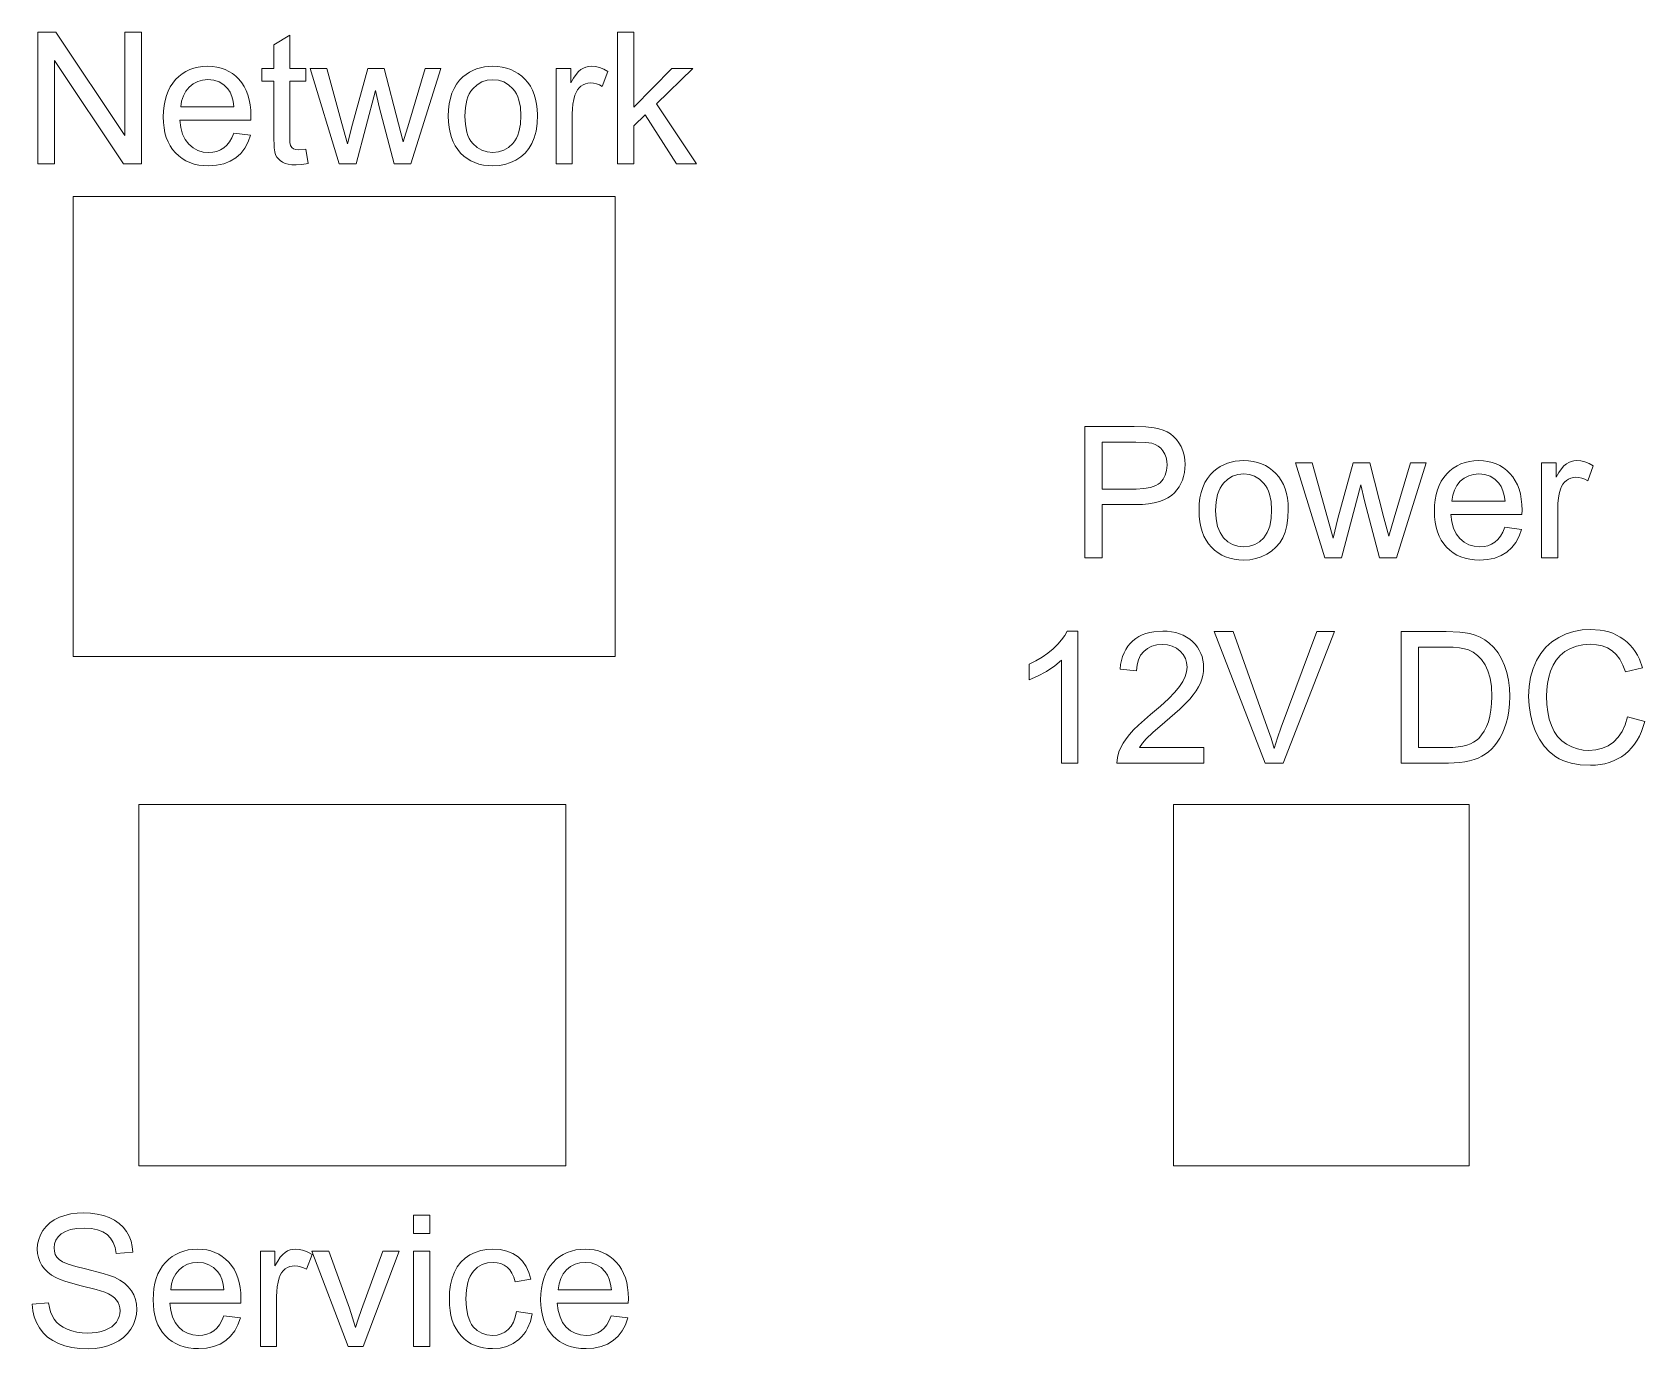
# Model space of a CAD drawing. Header units: millimetres. Extents: x 7.3 to 56.3, y 4.9 to 45.
import ezdxf

# ---------------------------------------------------------------- set-up
doc = ezdxf.new("R2010")
doc.units = ezdxf.units.MM
doc.header["$LTSCALE"] = 10
doc.layers.add('PortHoles', color=1, linetype='CONTINUOUS', lineweight=0)
doc.layers.add('PortLabels', color=7, linetype='CONTINUOUS', lineweight=0)

msp = doc.modelspace()

# ---------------------------------------------------------------- linework, layer by layer
at = {"layer": 'PortHoles', "linetype": 'CONTINUOUS'}
for p, q in [((8.5, 26), (8.5, 40)), ((8.5, 40), (25, 40)), ((25, 40), (25, 26)), ((8.5, 26), (25, 26)), ((10.5, 10.5), (10.5, 21.5)), ((10.5, 21.5), (23.5, 21.5)), ((23.5, 10.5), (23.5, 21.5)), ((42, 10.5), (42, 21.5)), ((42, 21.5), (51, 21.5)), ((51, 10.5), (51, 21.5)), ((10.5, 10.5), (23.5, 10.5)), ((42, 10.5), (51, 10.5))]:
    msp.add_line(p, q, dxfattribs=at)
at = {"layer": 'PortLabels', "linetype": 'CONTINUOUS'}
for points in [[(7.426, 41), (7.426, 45), (7.969, 45), (10.07, 41.859), (10.07, 45), (10.577, 45), (10.577, 41), (10.034, 41), (7.933, 44.143), (7.933, 41), (7.426, 41)], [(15.584, 41.439), (15.655, 41.005), (15.458, 40.973), (15.284, 40.962), (15.158, 40.967), (15.046, 40.983), (14.95, 41.009), (14.869, 41.046), (14.801, 41.092), (14.744, 41.144), (14.697, 41.203), (14.662, 41.269), (14.635, 41.357), (14.617, 41.483), (14.602, 41.849), (14.602, 43.516), (14.241, 43.516), (14.241, 43.898), (14.602, 43.898), (14.602, 44.615), (15.09, 44.91), (15.09, 43.898), (15.584, 43.898), (15.584, 43.516), (15.09, 43.516), (15.09, 41.821), (15.097, 41.649), (15.116, 41.551), (15.15, 41.497), (15.201, 41.456), (15.272, 41.429), (15.368, 41.42), (15.584, 41.439)], [(25.071, 41), (25.071, 45), (25.562, 45), (25.562, 42.719), (26.724, 43.898), (27.36, 43.898), (26.252, 42.823), (27.472, 41), (26.866, 41), (25.909, 42.482), (25.562, 42.149), (25.562, 41), (25.071, 41)], [(13.387, 41.933), (13.895, 41.87), (13.822, 41.66), (13.724, 41.475), (13.6, 41.315), (13.45, 41.18), (13.277, 41.073), (13.08, 40.996), (12.862, 40.95), (12.621, 40.935), (12.466, 40.941), (12.319, 40.959), (12.181, 40.99), (12.051, 41.032), (11.929, 41.087), (11.815, 41.155), (11.71, 41.234), (11.613, 41.326), (11.525, 41.429), (11.45, 41.542), (11.386, 41.664), (11.333, 41.796), (11.292, 41.939), (11.263, 42.091), (11.246, 42.253), (11.24, 42.424), (11.246, 42.602), (11.264, 42.769), (11.293, 42.927), (11.334, 43.074), (11.387, 43.21), (11.452, 43.337), (11.528, 43.453), (11.617, 43.559), (11.714, 43.654), (11.819, 43.736), (11.931, 43.805), (12.049, 43.862), (12.175, 43.906), (12.307, 43.938), (12.447, 43.957), (12.593, 43.963), (12.735, 43.957), (12.871, 43.938), (12.999, 43.908), (13.121, 43.864), (13.237, 43.809), (13.345, 43.741), (13.448, 43.66), (13.543, 43.568), (13.629, 43.464), (13.704, 43.35), (13.767, 43.226), (13.819, 43.091), (13.86, 42.947), (13.888, 42.793), (13.906, 42.629), (13.911, 42.454), (13.909, 42.323), (11.748, 42.323), (11.775, 42.099), (11.829, 41.902), (11.91, 41.733), (12.018, 41.592), (12.147, 41.481), (12.291, 41.402), (12.45, 41.354), (12.623, 41.338), (12.754, 41.347), (12.874, 41.374), (12.984, 41.418), (13.085, 41.48), (13.175, 41.562), (13.256, 41.664), (13.327, 41.788), (13.387, 41.933)], [(16.599, 41), (15.712, 43.898), (16.22, 43.898), (16.681, 42.225), (16.853, 41.603), (17.003, 42.201), (17.464, 43.898), (17.969, 43.898), (18.402, 42.217), (18.547, 41.663), (18.714, 42.222), (19.21, 43.898), (19.688, 43.898), (18.782, 41), (18.271, 41), (17.81, 42.735), (17.698, 43.229), (17.112, 41), (16.599, 41)], [(19.917, 42.449), (19.924, 42.644), (19.945, 42.825), (19.98, 42.994), (20.029, 43.149), (20.092, 43.292), (20.168, 43.421), (20.259, 43.538), (20.364, 43.641), (20.46, 43.717), (20.561, 43.782), (20.668, 43.837), (20.779, 43.883), (20.895, 43.918), (21.017, 43.943), (21.144, 43.958), (21.276, 43.963), (21.422, 43.957), (21.561, 43.939), (21.693, 43.908), (21.819, 43.865), (21.937, 43.81), (22.049, 43.743), (22.154, 43.663), (22.252, 43.572), (22.341, 43.469), (22.418, 43.357), (22.484, 43.236), (22.537, 43.105), (22.578, 42.965), (22.608, 42.816), (22.626, 42.658), (22.632, 42.49), (22.621, 42.225), (22.59, 41.99), (22.537, 41.785), (22.464, 41.61), (22.37, 41.458), (22.258, 41.325), (22.126, 41.209), (21.975, 41.112), (21.811, 41.034), (21.64, 40.979), (21.462, 40.946), (21.276, 40.935), (21.127, 40.941), (20.986, 40.959), (20.852, 40.989), (20.725, 41.032), (20.606, 41.087), (20.494, 41.154), (20.389, 41.233), (20.292, 41.325), (20.204, 41.428), (20.128, 41.541), (20.063, 41.666), (20.011, 41.801), (19.97, 41.947), (19.94, 42.103), (19.923, 42.271), (19.917, 42.449)], [(23.202, 41), (23.202, 43.898), (23.644, 43.898), (23.644, 43.458), (23.727, 43.599), (23.807, 43.714), (23.883, 43.803), (23.956, 43.865), (24.03, 43.908), (24.107, 43.939), (24.187, 43.957), (24.271, 43.963), (24.396, 43.953), (24.522, 43.924), (24.649, 43.874), (24.776, 43.805), (24.607, 43.349), (24.517, 43.396), (24.427, 43.429), (24.337, 43.449), (24.247, 43.456), (24.168, 43.45), (24.094, 43.431), (24.024, 43.401), (23.958, 43.359), (23.898, 43.306), (23.848, 43.243), (23.807, 43.171), (23.775, 43.09), (23.739, 42.956), (23.714, 42.816), (23.698, 42.67), (23.693, 42.517), (23.693, 41), (23.202, 41)], [(11.775, 42.727), (13.393, 42.727), (13.369, 42.899), (13.33, 43.047), (13.276, 43.173), (13.207, 43.276), (13.081, 43.4), (12.938, 43.488), (12.777, 43.542), (12.599, 43.559), (12.436, 43.545), (12.288, 43.503), (12.152, 43.432), (12.03, 43.333), (11.928, 43.21), (11.851, 43.068), (11.8, 42.907), (11.775, 42.727)], [(20.422, 42.449), (20.437, 42.188), (20.482, 41.962), (20.516, 41.862), (20.558, 41.771), (20.607, 41.689), (20.664, 41.615), (20.794, 41.494), (20.939, 41.408), (21.099, 41.356), (21.276, 41.338), (21.451, 41.356), (21.611, 41.408), (21.755, 41.495), (21.884, 41.617), (21.941, 41.691), (21.99, 41.774), (22.032, 41.866), (22.066, 41.968), (22.112, 42.198), (22.127, 42.465), (22.112, 42.718), (22.066, 42.938), (22.031, 43.035), (21.99, 43.125), (21.94, 43.206), (21.883, 43.28), (21.753, 43.401), (21.609, 43.487), (21.45, 43.539), (21.276, 43.557), (21.099, 43.539), (20.939, 43.488), (20.794, 43.402), (20.664, 43.281), (20.607, 43.208), (20.558, 43.126), (20.516, 43.035), (20.482, 42.935), (20.437, 42.71), (20.422, 42.449)], [(39.295, 29), (39.295, 33), (40.804, 33), (41.155, 32.99), (41.412, 32.962), (41.553, 32.932), (41.683, 32.891), (41.8, 32.838), (41.906, 32.775), (42.001, 32.699), (42.086, 32.609), (42.161, 32.506), (42.226, 32.389), (42.28, 32.262), (42.318, 32.128), (42.34, 31.989), (42.348, 31.843), (42.343, 31.718), (42.328, 31.598), (42.302, 31.482), (42.267, 31.372), (42.221, 31.267), (42.165, 31.166), (42.099, 31.07), (42.023, 30.98), (41.934, 30.897), (41.828, 30.825), (41.706, 30.764), (41.568, 30.715), (41.413, 30.676), (41.241, 30.648), (41.054, 30.632), (40.85, 30.626), (39.824, 30.626), (39.824, 29), (39.295, 29)], [(39.824, 31.098), (40.858, 31.098), (41.096, 31.11), (41.297, 31.146), (41.46, 31.206), (41.528, 31.244), (41.587, 31.289), (41.681, 31.394), (41.748, 31.519), (41.789, 31.663), (41.802, 31.827), (41.794, 31.948), (41.77, 32.06), (41.731, 32.163), (41.675, 32.256), (41.607, 32.338), (41.528, 32.405), (41.44, 32.456), (41.341, 32.492), (41.151, 32.519), (40.847, 32.528), (39.824, 32.528), (39.824, 31.098)], [(42.776, 30.449), (42.783, 30.644), (42.804, 30.825), (42.839, 30.994), (42.888, 31.149), (42.951, 31.292), (43.028, 31.421), (43.119, 31.538), (43.224, 31.641), (43.32, 31.717), (43.421, 31.782), (43.527, 31.837), (43.638, 31.883), (43.755, 31.918), (43.877, 31.943), (44.003, 31.958), (44.135, 31.963), (44.281, 31.957), (44.42, 31.939), (44.553, 31.908), (44.678, 31.865), (44.797, 31.81), (44.909, 31.743), (45.014, 31.663), (45.112, 31.572), (45.201, 31.469), (45.278, 31.357), (45.343, 31.236), (45.396, 31.105), (45.438, 30.965), (45.467, 30.816), (45.485, 30.658), (45.491, 30.49), (45.481, 30.225), (45.449, 29.99), (45.397, 29.785), (45.323, 29.61), (45.23, 29.458), (45.117, 29.325), (44.986, 29.209), (44.835, 29.112), (44.671, 29.034), (44.5, 28.979), (44.321, 28.946), (44.135, 28.935), (43.987, 28.941), (43.845, 28.959), (43.712, 28.989), (43.585, 29.032), (43.466, 29.087), (43.354, 29.154), (43.249, 29.233), (43.151, 29.325), (43.064, 29.428), (42.987, 29.541), (42.923, 29.666), (42.87, 29.801), (42.829, 29.947), (42.8, 30.103), (42.782, 30.271), (42.776, 30.449)], [(52.086, 29.933), (52.593, 29.87), (52.521, 29.66), (52.422, 29.475), (52.298, 29.315), (52.149, 29.18), (51.975, 29.073), (51.779, 28.996), (51.56, 28.95), (51.319, 28.935), (51.164, 28.941), (51.018, 28.959), (50.879, 28.99), (50.749, 29.032), (50.627, 29.087), (50.514, 29.155), (50.408, 29.234), (50.311, 29.326), (50.224, 29.429), (50.148, 29.542), (50.084, 29.664), (50.032, 29.796), (49.991, 29.939), (49.962, 30.091), (49.944, 30.253), (49.939, 30.424), (49.944, 30.602), (49.962, 30.769), (49.992, 30.927), (50.033, 31.074), (50.086, 31.21), (50.15, 31.337), (50.227, 31.453), (50.315, 31.559), (50.413, 31.654), (50.517, 31.736), (50.629, 31.805), (50.748, 31.862), (50.873, 31.906), (51.006, 31.938), (51.145, 31.957), (51.292, 31.963), (51.434, 31.957), (51.569, 31.938), (51.698, 31.908), (51.82, 31.864), (51.935, 31.809), (52.044, 31.741), (52.146, 31.66), (52.241, 31.568), (52.328, 31.464), (52.403, 31.35), (52.466, 31.226), (52.518, 31.091), (52.558, 30.947), (52.587, 30.793), (52.604, 30.629), (52.61, 30.454), (52.607, 30.323), (50.446, 30.323), (50.473, 30.099), (50.527, 29.902), (50.608, 29.733), (50.716, 29.592), (50.845, 29.481), (50.989, 29.402), (51.148, 29.354), (51.322, 29.338), (51.452, 29.347), (51.572, 29.374), (51.683, 29.418), (51.783, 29.48), (51.874, 29.562), (51.954, 29.664), (52.025, 29.788), (52.086, 29.933)], [(53.205, 29), (53.205, 31.898), (53.647, 31.898), (53.647, 31.458), (53.73, 31.599), (53.809, 31.714), (53.886, 31.803), (53.959, 31.865), (54.032, 31.908), (54.109, 31.939), (54.19, 31.957), (54.274, 31.963), (54.399, 31.953), (54.525, 31.924), (54.651, 31.874), (54.779, 31.805), (54.61, 31.349), (54.52, 31.396), (54.43, 31.429), (54.34, 31.449), (54.25, 31.456), (54.171, 31.45), (54.097, 31.431), (54.027, 31.401), (53.96, 31.359), (53.901, 31.306), (53.851, 31.243), (53.81, 31.171), (53.778, 31.09), (53.742, 30.956), (53.716, 30.816), (53.701, 30.67), (53.696, 30.517), (53.696, 29), (53.205, 29)], [(43.281, 30.449), (43.296, 30.188), (43.342, 29.962), (43.376, 29.862), (43.418, 29.771), (43.467, 29.689), (43.524, 29.615), (43.653, 29.494), (43.798, 29.408), (43.959, 29.356), (44.135, 29.338), (44.31, 29.356), (44.47, 29.408), (44.614, 29.495), (44.744, 29.617), (44.8, 29.691), (44.85, 29.774), (44.891, 29.866), (44.926, 29.968), (44.971, 30.198), (44.986, 30.465), (44.971, 30.718), (44.925, 30.938), (44.891, 31.035), (44.849, 31.125), (44.799, 31.206), (44.742, 31.28), (44.613, 31.401), (44.468, 31.487), (44.309, 31.539), (44.135, 31.557), (43.959, 31.539), (43.798, 31.488), (43.653, 31.402), (43.524, 31.281), (43.467, 31.208), (43.418, 31.126), (43.376, 31.035), (43.342, 30.935), (43.296, 30.71), (43.281, 30.449)], [(46.602, 29), (45.715, 31.898), (46.222, 31.898), (46.683, 30.225), (46.855, 29.603), (47.005, 30.201), (47.467, 31.898), (47.971, 31.898), (48.405, 30.217), (48.55, 29.663), (48.716, 30.222), (49.213, 31.898), (49.69, 31.898), (48.784, 29), (48.274, 29), (47.813, 30.735), (47.701, 31.229), (47.115, 29), (46.602, 29)], [(50.473, 30.727), (52.091, 30.727), (52.068, 30.899), (52.029, 31.047), (51.975, 31.173), (51.906, 31.276), (51.78, 31.4), (51.636, 31.488), (51.476, 31.542), (51.297, 31.559), (51.135, 31.545), (50.986, 31.503), (50.851, 31.432), (50.729, 31.333), (50.626, 31.21), (50.549, 31.068), (50.499, 30.907), (50.473, 30.727)], [(39.082, 22.757), (38.591, 22.757), (38.591, 25.887), (38.386, 25.718), (38.126, 25.548), (37.852, 25.4), (37.608, 25.295), (37.608, 25.769), (37.808, 25.871), (37.995, 25.984), (38.168, 26.106), (38.329, 26.239), (38.472, 26.376), (38.592, 26.51), (38.69, 26.643), (38.765, 26.774), (39.082, 26.774), (39.082, 22.757)], [(42.921, 23.229), (42.921, 22.757), (40.277, 22.757), (40.289, 22.931), (40.334, 23.098), (40.392, 23.233), (40.466, 23.366), (40.554, 23.499), (40.658, 23.63), (40.781, 23.766), (40.929, 23.913), (41.3, 24.236), (41.6, 24.49), (41.847, 24.715), (42.04, 24.913), (42.181, 25.083), (42.282, 25.237), (42.353, 25.387), (42.396, 25.533), (42.411, 25.674), (42.398, 25.814), (42.358, 25.943), (42.293, 26.06), (42.202, 26.166), (42.09, 26.254), (41.961, 26.317), (41.817, 26.354), (41.658, 26.367), (41.489, 26.354), (41.338, 26.314), (41.205, 26.247), (41.09, 26.154), (40.997, 26.038), (40.93, 25.9), (40.889, 25.743), (40.874, 25.565), (40.37, 25.617), (40.387, 25.754), (40.414, 25.882), (40.449, 26.002), (40.493, 26.114), (40.546, 26.218), (40.609, 26.313), (40.68, 26.399), (40.76, 26.477), (40.848, 26.547), (40.944, 26.607), (41.046, 26.658), (41.156, 26.7), (41.273, 26.732), (41.398, 26.755), (41.668, 26.774), (41.809, 26.769), (41.941, 26.754), (42.067, 26.729), (42.184, 26.694), (42.294, 26.649), (42.397, 26.594), (42.492, 26.529), (42.58, 26.454), (42.658, 26.372), (42.727, 26.285), (42.784, 26.193), (42.832, 26.097), (42.868, 25.996), (42.894, 25.889), (42.91, 25.779), (42.915, 25.663), (42.909, 25.543), (42.891, 25.425), (42.86, 25.307), (42.817, 25.191), (42.76, 25.073), (42.687, 24.953), (42.597, 24.829), (42.491, 24.703), (42.188, 24.398), (41.734, 23.999), (41.371, 23.687), (41.166, 23.495), (41.052, 23.363), (40.959, 23.229), (42.921, 23.229)], [(44.79, 22.757), (43.24, 26.757), (43.813, 26.757), (44.853, 23.851), (44.968, 23.513), (45.063, 23.196), (45.163, 23.524), (45.278, 23.851), (46.359, 26.757), (46.899, 26.757), (45.333, 22.757), (44.79, 22.757)], [(48.926, 22.757), (48.926, 26.757), (50.304, 26.757), (50.716, 26.743), (50.88, 26.725), (51.016, 26.7), (51.182, 26.652), (51.335, 26.589), (51.475, 26.509), (51.603, 26.413), (51.751, 26.27), (51.88, 26.109), (51.988, 25.929), (52.076, 25.73), (52.145, 25.514), (52.194, 25.284), (52.223, 25.039), (52.233, 24.779), (52.227, 24.558), (52.207, 24.349), (52.173, 24.154), (52.127, 23.971), (52.07, 23.803), (52.005, 23.65), (51.933, 23.512), (51.854, 23.389), (51.769, 23.28), (51.68, 23.183), (51.587, 23.098), (51.49, 23.026), (51.386, 22.964), (51.271, 22.91), (51.147, 22.863), (51.012, 22.825), (50.867, 22.796), (50.712, 22.774), (50.37, 22.757), (48.926, 22.757)], [(55.816, 24.16), (56.345, 24.026), (56.299, 23.868), (56.245, 23.719), (56.183, 23.58), (56.112, 23.451), (56.033, 23.332), (55.946, 23.222), (55.85, 23.122), (55.746, 23.031), (55.635, 22.951), (55.518, 22.882), (55.395, 22.823), (55.266, 22.775), (55.131, 22.737), (54.989, 22.71), (54.842, 22.694), (54.689, 22.689), (54.381, 22.705), (54.103, 22.755), (53.975, 22.792), (53.855, 22.837), (53.742, 22.891), (53.637, 22.952), (53.447, 23.099), (53.28, 23.275), (53.138, 23.48), (53.02, 23.715), (52.928, 23.969), (52.862, 24.233), (52.822, 24.505), (52.809, 24.787), (52.824, 25.09), (52.869, 25.372), (52.943, 25.635), (53.048, 25.877), (53.18, 26.096), (53.337, 26.286), (53.519, 26.449), (53.727, 26.584), (53.953, 26.69), (54.19, 26.765), (54.438, 26.81), (54.697, 26.825), (54.985, 26.806), (55.12, 26.782), (55.25, 26.749), (55.373, 26.706), (55.49, 26.653), (55.601, 26.591), (55.707, 26.52), (55.805, 26.44), (55.896, 26.351), (55.979, 26.256), (56.054, 26.152), (56.121, 26.041), (56.181, 25.922), (56.277, 25.66), (55.756, 25.538), (55.678, 25.741), (55.585, 25.915), (55.476, 26.059), (55.352, 26.173), (55.211, 26.26), (55.053, 26.323), (54.878, 26.36), (54.686, 26.372), (54.465, 26.359), (54.263, 26.317), (54.08, 26.248), (53.915, 26.151), (53.772, 26.031), (53.652, 25.893), (53.554, 25.735), (53.48, 25.558), (53.425, 25.37), (53.386, 25.18), (53.363, 24.986), (53.355, 24.79), (53.364, 24.543), (53.392, 24.312), (53.438, 24.097), (53.503, 23.899), (53.588, 23.721), (53.693, 23.567), (53.819, 23.436), (53.966, 23.33), (54.126, 23.248), (54.293, 23.189), (54.466, 23.154), (54.645, 23.142), (54.859, 23.158), (55.056, 23.206), (55.236, 23.286), (55.398, 23.398), (55.54, 23.542), (55.657, 23.717), (55.749, 23.923), (55.816, 24.16)], [(49.456, 23.229), (50.31, 23.229), (50.497, 23.234), (50.663, 23.248), (50.807, 23.271), (50.93, 23.303), (51.037, 23.343), (51.133, 23.392), (51.217, 23.447), (51.289, 23.51), (51.378, 23.612), (51.457, 23.731), (51.525, 23.866), (51.583, 24.016), (51.628, 24.184), (51.661, 24.368), (51.681, 24.569), (51.688, 24.787), (51.675, 25.083), (51.636, 25.342), (51.572, 25.565), (51.482, 25.752), (51.373, 25.906), (51.253, 26.033), (51.123, 26.132), (50.981, 26.203), (50.858, 26.239), (50.703, 26.265), (50.516, 26.28), (50.296, 26.285), (49.456, 26.285), (49.456, 23.229)], [(7.251, 6.285), (7.75, 6.329), (7.774, 6.185), (7.809, 6.056), (7.856, 5.939), (7.915, 5.836), (7.989, 5.745), (8.081, 5.662), (8.19, 5.589), (8.318, 5.525), (8.459, 5.473), (8.608, 5.436), (8.766, 5.414), (8.932, 5.407), (9.079, 5.412), (9.217, 5.429), (9.346, 5.457), (9.467, 5.497), (9.575, 5.546), (9.669, 5.603), (9.748, 5.669), (9.812, 5.744), (9.861, 5.824), (9.897, 5.908), (9.918, 5.995), (9.925, 6.086), (9.918, 6.177), (9.898, 6.262), (9.864, 6.341), (9.816, 6.415), (9.752, 6.482), (9.671, 6.544), (9.572, 6.6), (9.456, 6.651), (9.197, 6.731), (8.744, 6.846), (8.275, 6.974), (8.102, 7.036), (7.971, 7.095), (7.837, 7.175), (7.721, 7.264), (7.624, 7.361), (7.544, 7.468), (7.483, 7.582), (7.439, 7.704), (7.413, 7.831), (7.404, 7.966), (7.415, 8.115), (7.447, 8.259), (7.501, 8.398), (7.576, 8.532), (7.672, 8.656), (7.787, 8.764), (7.923, 8.856), (8.078, 8.932), (8.247, 8.991), (8.426, 9.034), (8.614, 9.06), (8.812, 9.068), (9.028, 9.059), (9.23, 9.032), (9.42, 8.988), (9.596, 8.925), (9.756, 8.845), (9.897, 8.748), (10.017, 8.634), (10.119, 8.503), (10.2, 8.36), (10.259, 8.207), (10.298, 8.045), (10.315, 7.873), (9.808, 7.835), (9.775, 8.013), (9.718, 8.168), (9.637, 8.299), (9.531, 8.408), (9.399, 8.493), (9.238, 8.553), (9.05, 8.59), (8.834, 8.602), (8.61, 8.591), (8.418, 8.558), (8.26, 8.503), (8.134, 8.426), (8.038, 8.333), (7.969, 8.232), (7.928, 8.121), (7.914, 8.001), (7.924, 7.898), (7.953, 7.805), (8.002, 7.721), (8.07, 7.647), (8.177, 7.577), (8.345, 7.506), (8.576, 7.434), (8.868, 7.362), (9.412, 7.225), (9.608, 7.163), (9.753, 7.106), (9.916, 7.021), (10.057, 6.924), (10.174, 6.817), (10.269, 6.698), (10.342, 6.57), (10.394, 6.433), (10.425, 6.286), (10.435, 6.13), (10.424, 5.972), (10.389, 5.82), (10.332, 5.671), (10.252, 5.528), (10.151, 5.395), (10.03, 5.277), (9.888, 5.175), (9.727, 5.089), (9.551, 5.02), (9.363, 4.971), (9.165, 4.942), (8.956, 4.932), (8.696, 4.942), (8.457, 4.971), (8.241, 5.021), (8.046, 5.09), (7.873, 5.179), (7.719, 5.288), (7.585, 5.417), (7.471, 5.566), (7.379, 5.73), (7.311, 5.905), (7.269, 6.09), (7.251, 6.285)], [(18.861, 8.435), (18.861, 9), (19.352, 9), (19.352, 8.435), (18.861, 8.435)], [(13.079, 5.933), (13.587, 5.87), (13.514, 5.66), (13.415, 5.475), (13.291, 5.315), (13.142, 5.18), (12.968, 5.073), (12.772, 4.996), (12.554, 4.95), (12.312, 4.935), (12.158, 4.941), (12.011, 4.959), (11.873, 4.99), (11.742, 5.032), (11.621, 5.087), (11.507, 5.155), (11.401, 5.234), (11.304, 5.326), (11.217, 5.429), (11.141, 5.542), (11.077, 5.664), (11.025, 5.796), (10.984, 5.939), (10.955, 6.091), (10.938, 6.253), (10.932, 6.424), (10.938, 6.602), (10.955, 6.769), (10.985, 6.927), (11.026, 7.074), (11.079, 7.21), (11.144, 7.337), (11.22, 7.453), (11.308, 7.559), (11.406, 7.654), (11.511, 7.736), (11.622, 7.805), (11.741, 7.862), (11.866, 7.906), (11.999, 7.938), (12.139, 7.957), (12.285, 7.963), (12.427, 7.957), (12.562, 7.938), (12.691, 7.908), (12.813, 7.864), (12.928, 7.809), (13.037, 7.741), (13.139, 7.66), (13.235, 7.568), (13.321, 7.464), (13.396, 7.35), (13.459, 7.226), (13.511, 7.091), (13.551, 6.947), (13.58, 6.793), (13.597, 6.629), (13.603, 6.454), (13.6, 6.323), (11.439, 6.323), (11.466, 6.099), (11.52, 5.902), (11.601, 5.733), (11.709, 5.592), (11.838, 5.481), (11.982, 5.402), (12.141, 5.354), (12.315, 5.338), (12.445, 5.347), (12.565, 5.374), (12.676, 5.418), (12.776, 5.48), (12.867, 5.562), (12.947, 5.664), (13.018, 5.788), (13.079, 5.933)], [(14.198, 5), (14.198, 7.898), (14.64, 7.898), (14.64, 7.458), (14.723, 7.599), (14.803, 7.714), (14.879, 7.803), (14.952, 7.865), (15.026, 7.908), (15.103, 7.939), (15.183, 7.957), (15.267, 7.963), (15.392, 7.953), (15.518, 7.924), (15.644, 7.874), (15.772, 7.805), (15.603, 7.349), (15.513, 7.396), (15.423, 7.429), (15.333, 7.449), (15.243, 7.456), (15.164, 7.45), (15.09, 7.431), (15.02, 7.401), (14.954, 7.359), (14.894, 7.306), (14.844, 7.243), (14.803, 7.171), (14.771, 7.09), (14.735, 6.956), (14.709, 6.816), (14.694, 6.67), (14.689, 6.517), (14.689, 5), (14.198, 5)], [(16.869, 5), (15.767, 7.898), (16.285, 7.898), (16.907, 6.162), (17.004, 5.876), (17.093, 5.578), (17.171, 5.831), (17.276, 6.13), (17.92, 7.898), (18.424, 7.898), (17.327, 5), (16.869, 5)], [(18.861, 5), (18.861, 7.898), (19.352, 7.898), (19.352, 5), (18.861, 5)], [(21.99, 6.061), (22.473, 5.999), (22.418, 5.763), (22.333, 5.554), (22.278, 5.459), (22.216, 5.372), (22.146, 5.291), (22.068, 5.217), (21.896, 5.093), (21.705, 5.005), (21.495, 4.952), (21.267, 4.935), (21.122, 4.941), (20.985, 4.959), (20.854, 4.989), (20.731, 5.032), (20.615, 5.086), (20.506, 5.153), (20.405, 5.232), (20.311, 5.323), (20.226, 5.426), (20.153, 5.539), (20.091, 5.662), (20.04, 5.796), (20, 5.941), (19.972, 6.096), (19.955, 6.262), (19.95, 6.438), (19.959, 6.665), (19.988, 6.878), (20.037, 7.076), (20.105, 7.259), (20.193, 7.424), (20.301, 7.567), (20.43, 7.688), (20.578, 7.787), (20.741, 7.864), (20.91, 7.919), (21.087, 7.952), (21.27, 7.963), (21.495, 7.948), (21.699, 7.903), (21.881, 7.829), (22.042, 7.724), (22.179, 7.593), (22.289, 7.436), (22.371, 7.253), (22.427, 7.046), (21.95, 6.973), (21.909, 7.11), (21.855, 7.229), (21.788, 7.329), (21.708, 7.412), (21.617, 7.476), (21.517, 7.523), (21.407, 7.55), (21.289, 7.559), (21.112, 7.543), (20.953, 7.493), (20.811, 7.41), (20.686, 7.293), (20.632, 7.222), (20.585, 7.141), (20.545, 7.05), (20.512, 6.95), (20.469, 6.72), (20.454, 6.452), (20.468, 6.18), (20.51, 5.947), (20.58, 5.755), (20.626, 5.674), (20.678, 5.603), (20.798, 5.487), (20.936, 5.405), (21.09, 5.355), (21.262, 5.338), (21.401, 5.349), (21.527, 5.383), (21.642, 5.438), (21.745, 5.516), (21.833, 5.616), (21.903, 5.741), (21.956, 5.889), (21.99, 6.061)], [(24.877, 5.933), (25.385, 5.87), (25.312, 5.66), (25.214, 5.475), (25.09, 5.315), (24.94, 5.18), (24.766, 5.073), (24.57, 4.996), (24.352, 4.95), (24.111, 4.935), (23.956, 4.941), (23.809, 4.959), (23.671, 4.99), (23.541, 5.032), (23.419, 5.087), (23.305, 5.155), (23.2, 5.234), (23.102, 5.326), (23.015, 5.429), (22.939, 5.542), (22.875, 5.664), (22.823, 5.796), (22.782, 5.939), (22.753, 6.091), (22.736, 6.253), (22.73, 6.424), (22.736, 6.602), (22.753, 6.769), (22.783, 6.927), (22.824, 7.074), (22.877, 7.21), (22.942, 7.337), (23.018, 7.453), (23.106, 7.559), (23.204, 7.654), (23.309, 7.736), (23.42, 7.805), (23.539, 7.862), (23.664, 7.906), (23.797, 7.938), (23.937, 7.957), (24.083, 7.963), (24.225, 7.957), (24.361, 7.938), (24.489, 7.908), (24.611, 7.864), (24.727, 7.809), (24.835, 7.741), (24.937, 7.66), (25.033, 7.568), (25.119, 7.464), (25.194, 7.35), (25.257, 7.226), (25.309, 7.091), (25.349, 6.947), (25.378, 6.793), (25.395, 6.629), (25.401, 6.454), (25.398, 6.323), (23.237, 6.323), (23.264, 6.099), (23.319, 5.902), (23.4, 5.733), (23.508, 5.592), (23.636, 5.481), (23.78, 5.402), (23.939, 5.354), (24.113, 5.338), (24.243, 5.347), (24.364, 5.374), (24.474, 5.418), (24.574, 5.48), (24.665, 5.562), (24.746, 5.664), (24.816, 5.788), (24.877, 5.933)], [(11.467, 6.727), (13.085, 6.727), (13.061, 6.899), (13.022, 7.047), (12.968, 7.173), (12.899, 7.276), (12.773, 7.4), (12.63, 7.488), (12.469, 7.542), (12.291, 7.559), (12.128, 7.545), (11.979, 7.503), (11.844, 7.432), (11.722, 7.333), (11.619, 7.21), (11.543, 7.068), (11.492, 6.907), (11.467, 6.727)], [(23.265, 6.727), (24.883, 6.727), (24.859, 6.899), (24.82, 7.047), (24.766, 7.173), (24.697, 7.276), (24.571, 7.4), (24.428, 7.488), (24.267, 7.542), (24.089, 7.559), (23.926, 7.545), (23.777, 7.503), (23.642, 7.432), (23.52, 7.333), (23.417, 7.21), (23.341, 7.068), (23.29, 6.907), (23.265, 6.727)]]:
    msp.add_lwpolyline(points, close=True, dxfattribs=at)

doc.saveas('drawing.dxf')
